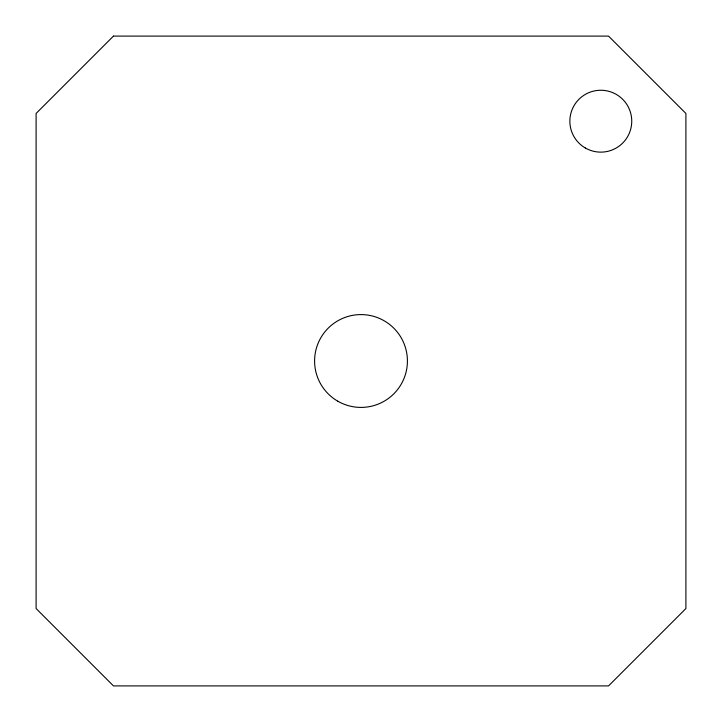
<?xml version="1.0" encoding="UTF-8"?>
<svg xmlns="http://www.w3.org/2000/svg" width="722" height="722" viewBox="0 0 722 722"><rect width="100%" height="100%" fill="white"/><g stroke="black" fill="none" stroke-linecap="round" stroke-linejoin="round"><path stroke-width="1.08" d="M113.453 36.1L36.1 113.453L36.1 608.547L113.453 685.9L608.547 685.9L685.9 608.547L685.9 113.453L608.547 36.1L113.453 36.1M337.797 401.197A46.416 46.416 0 0 0 407.416 361A46.416 46.416 0 0 0 337.797 320.803A46.416 46.416 0 0 0 337.797 401.197M585.334 147.992A30.947 30.947 0 0 0 631.75 121.197A30.947 30.947 0 0 0 585.334 94.392A30.947 30.947 0 0 0 585.334 147.992"/></g></svg>
